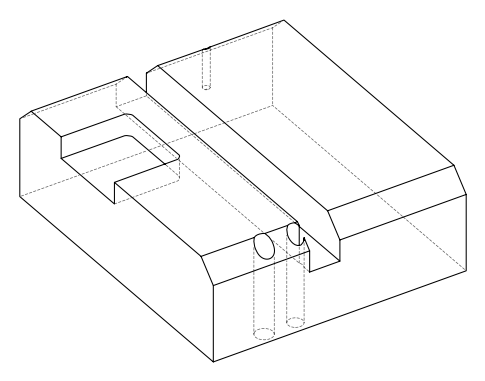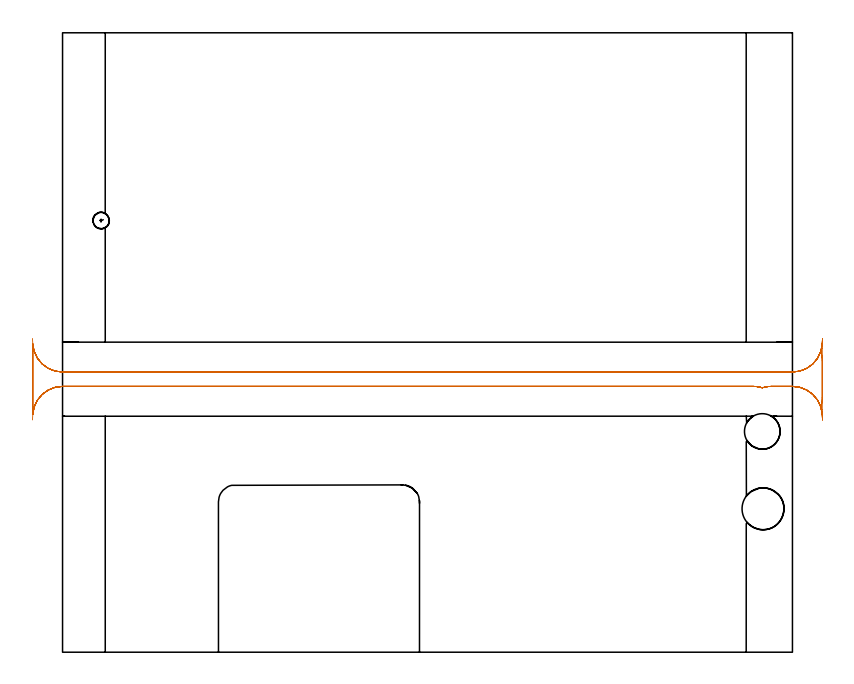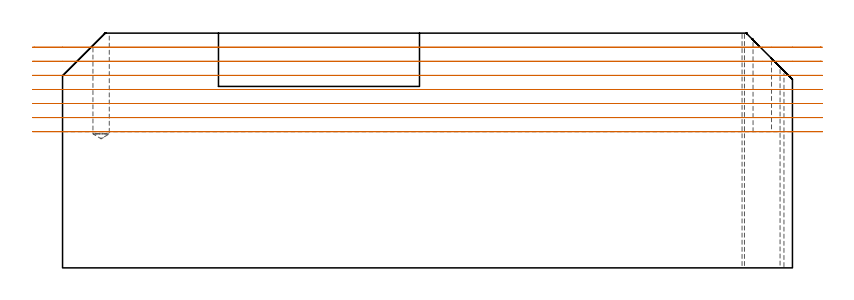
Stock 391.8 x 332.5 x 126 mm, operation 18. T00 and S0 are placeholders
(PLAN: 18 operations, 11 tool changes, 79.1 min)
(1 SPOT_DRILL | STEP1HOLE | NXT0321_9005460120000 | 0.05 min | 183 mm3)
(2 SPOT_DRILL_1 | STEP1HOLE_1 | NXT0321_9005460120000 | 0.05 min | 183 mm3)
(3 SPOT_DRILL_2 | STEP1POCKET | NXT0321_9005460120000 | 0.03 min | 0 mm3)
(4 DRILL_BLIND_HOLE_INTO_CENTER | STEP1HOLE | NXT0301_030 | 0.05 min | 157 mm3)
(5 GUN_DRILL_THROUGH_HOLE | STEP1HOLE | UGT0307_001 | 0.56 min | 2272 mm3)
(6 SPADE_DRILL_TO_ENLARGE_THROUGH_HOLE | STEP1HOLE | UGT0306_005 | 0.53 min | 18147 mm3)
(7 DRILL_TO_ENLARGE_THROUGH_HOLE | STEP1HOLE | UGT0301_054 | 0.55 min | 29286 mm3)
(8 DRILL_BLIND_HOLE_INTO_CENTER_1 | STEP1HOLE_1 | NXT0301_092 | 0.08 min | 1730 mm3)
(9 GUN_DRILL_THROUGH_HOLE_1 | STEP1HOLE_1 | UGT0307_009 | 0.63 min | 12323 mm3)
(10 DRILL_TO_ENLARGE_THROUGH_HOLE_1 | STEP1HOLE_1 | UGT0301_258 | 0.54 min | 21814 mm3)
(11 DRILL_BLIND_HOLE_INTO_CENTER_2 | STEP1POCKET | UGT0301_204 | 0.24 min | 3321 mm3)
(12 AREA_MILL | FG_CHAMFER_SURFACE | UGT0205_001 | 0.19 min | 59 mm3)
(13 AREA_MILL_1 | FG_CHAMFER_SURFACE_1 | UGT0205_001 | 8.18 min | 35305 mm3)
(14 AREA_MILL_2 | FG_CHAMFER_SURFACE_2 | UGT0205_001 | 9.34 min | 35361 mm3)
(15 AREA_MILL_3 | FG_CHAMFER_SURFACE_3 | UGT0205_001 | 12.37 min | 53623 mm3)
(16 AREA_MILL_4 | FG_CHAMFER_SURFACE_4 | UGT0205_001 | 12.12 min | 45547 mm3)
(17 MILL_SLOT | SLOT_PARTIAL_RECTANGULAR | UGT0201_008 | Follow Part, ap 4, ae 75% | 20.58 min | 276157 mm3)
(18 MILL_RECTANGULAR_SLOT | SLOT_RECTANGULAR | UGT0201_004 | Follow Part, ap 8, ae 75% | 13 min | 813225 mm3)
(TOOL NXT0321_9005460120000 | NC Spot Drill, 142deg, 12mm, Carbide, Uncoated | D12 PA142 FL30 Z2)
(TOOL NXT0301_030 | Carbide Drill 5.9mm [860.1-0590-018A1-MM 2214] | D5.9 PA140 FL28 Z2)
(TOOL UGT0307_001 | Gun Drill 5 mm | D5 PA130 FL24 Z1)
(TOOL UGT0306_005 | Spade Drill 14.5mm | D14.5 PA132 FL10 Z2)
(TOOL UGT0301_054 | Twist Drill 22.5 mm | D22.5 PA118 FL155 Z2)
(TOOL NXT0301_092 | Carbide Drill 12.1mm [860.1-1210-061A1-MM 2214] | D12.1 PA140 FL77 Z2)
(TOOL UGT0307_009 | Gun Drill 12 mm | D12 PA130 FL24 Z1)
(TOOL UGT0301_258 | Twist Drill 19.1 mm | D19.1 PA118 FL140 Z2)
(TOOL UGT0301_204 | Twist Drill 8.8 mm | D8.8 PA118 FL80 Z2)
(TOOL UGT0205_001 | Chamfer Mill 20 x 3 x 45 deg. | D20 FL50 Z2)
(TOOL UGT0201_008 | End Mill 16 mm | D16 FL32 Z4)
(TOOL UGT0201_004 | End Mill 32 mm | D32 FL53 Z6)
(OP 18 MILL_RECTANGULAR_SLOT)
G17 G21 G94 G90
T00 M6
G54
G17 G0 G90 X-16.129 Y128.901 S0 M3
G43 Z136.004 H0
Z118.451
G94 G1 X-15.183 Y131.748 F250.
G2 X0. Y142.7 R16. F500.
G1 X370.705
G2 X375.6 Y141.933 R16.
X380.495 Y142.7 R16.
G1 X391.8
G2 X406.983 Y131.748 R16.
G1 X407.011 Y131.739
G3 X407.8 Y136.7 R16.
G1 Y156.4
G3 X407.011 Y161.361 R16.
G1 X406.983 Y161.352
G2 X391.8 Y150.4 R16.
G1 X0.
G2 X-15.183 Y161.352 R16.
G1 X-16.129 Y164.199 F250.
G0 X-16.182 Y128.472 Z110.892
G1 X-15.312 Y131.343
G2 X0. Y142.7 R16. F500.
G1 X370.705
G2 X375.6 Y141.933 R16.
X380.495 Y142.7 R16.
G1 X391.8
G2 X406.983 Y131.748 R16.
G1 X407.011 Y131.739
G3 X407.8 Y136.71 R16.
G1 Y156.4
G3 X407.011 Y161.361 R16.
G1 X406.983 Y161.352
G2 X391.8 Y150.4 R16.
G1 X0.
G2 X-15.312 Y161.757 R16.
G1 X-16.182 Y164.628 F250.
G0 X-16.154 Y124.685 Z103.334
G1 X-15.97 Y127.679
G2 X0. Y142.7 R16. F500.
G1 X370.705
G2 X375.6 Y141.933 R16.
X380.495 Y142.7 R16.
G1 X391.8
G2 X407.694 Y128.539 R16.
G1 X407.724 Y128.537
G3 X407.8 Y130.097 R16.
G1 Y163.101
G3 X407.729 Y164.608 R16.
G1 X407.699 Y164.605
G2 X391.8 Y150.4 R16.
G1 X0.
G2 X-15.97 Y165.421 R16.
G1 X-16.154 Y168.415 F250.
G0 Z136.004
X407.954
Z95.775
G1 X407.77 Y165.42
G2 X391.8 Y150.4 R16. F500.
G1 X0.
G2 X-15.97 Y165.421 R16.
G1 X-16.
Y127.679
X-15.97
G2 X0. Y142.7 R16.
G1 X370.705
G2 X375.6 Y141.933 R16.
X380.495 Y142.7 R16.
G1 X391.8
G2 X407.77 Y127.68 R16.
G1 X407.954 Y124.685 F250.
G0 Y168.415 Z88.217
G1 X407.77 Y165.42
G2 X391.8 Y150.4 R16. F500.
G1 X0.
G2 X-15.97 Y165.421 R16.
G1 X-16.
Y127.679
X-15.97
G2 X0. Y142.7 R16.
G1 X370.705
G2 X375.6 Y141.933 R16.
X380.495 Y142.7 R16.
G1 X391.8
G2 X407.77 Y127.68 R16.
G1 X407.954 Y124.685 F250.
G0 Y168.415 Z80.658
G1 X407.77 Y165.42
G2 X391.8 Y150.4 R16. F500.
G1 X0.
G2 X-15.97 Y165.421 R16.
G1 X-16.
Y127.679
X-15.97
G2 X0. Y142.7 R16.
G1 X370.705
G2 X375.6 Y141.933 R16.
X380.495 Y142.7 R16.
G1 X391.8
G2 X407.77 Y127.68 R16.
G1 X407.954 Y124.685 F250.
G0 Y168.415 Z73.1
G1 X407.77 Y165.42
G2 X391.8 Y150.4 R16. F500.
G1 X0.
G2 X-15.97 Y165.421 R16.
G1 X-16.
Y127.679
X-15.97
G2 X0. Y142.7 R16.
G1 X370.705
G2 X375.6 Y141.933 R16.
X380.495 Y142.7 R16.
G1 X391.8
G2 X407.77 Y127.68 R16.
G1 X407.954 Y124.685 F250.
G0 Z136.004
M5
M2
